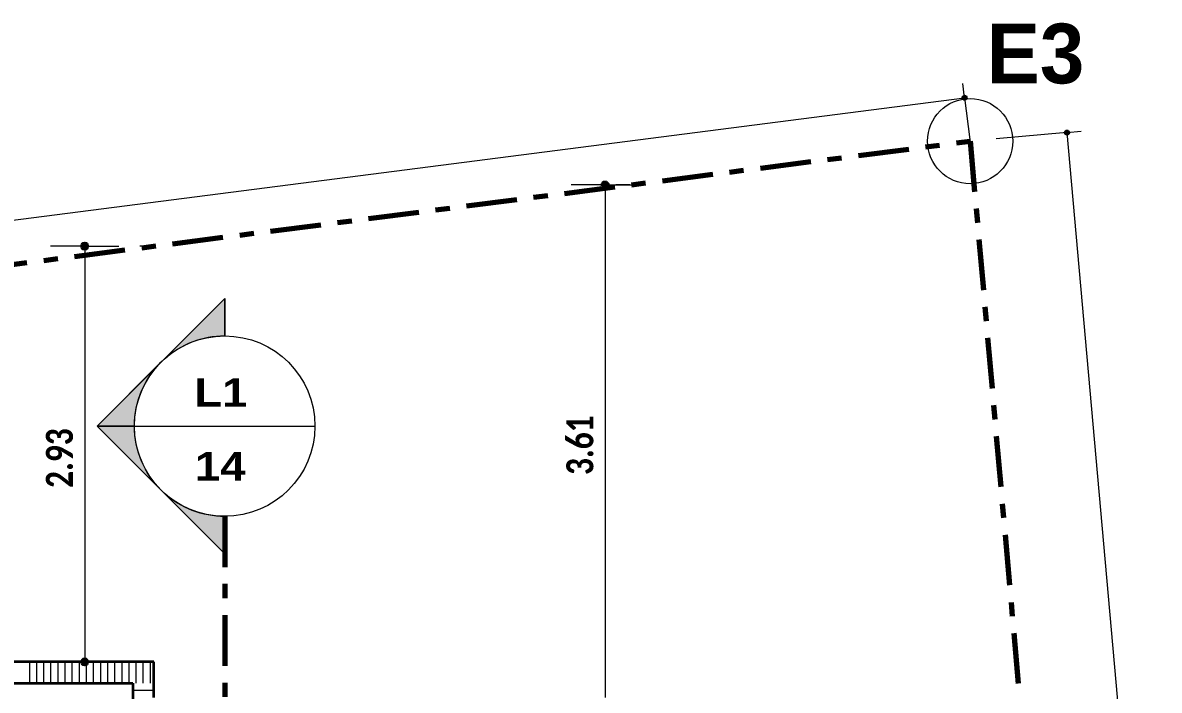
# Model space of a CAD drawing. Header units: metres. Extents: x -144 to 1000, y -717 to 29.
# Drawn here: x 610.31 to 618.31, y -548.33 to -543.63 of the extents above; entities that cross this region are included whole.
import ezdxf

# ---------------------------------------------------------------- set-up
doc = ezdxf.new("R2010")
doc.units = ezdxf.units.M
doc.linetypes.add('Dash Dot 3_16_', pattern=[0.595313, 0.357187, -0.119063, 0, -0.119063])
doc.layers.get('0').update_dxf_attribs({"color": 1})
for name, color, linetype, lineweight in [('A-ANNO-DIMS', 1, 'Continuous', 9), ('A-DETL', 1, 'Continuous', 9), ('A-DETL-THIN', 1, 'Continuous', 9), ('A-WALL', 4, 'Continuous', 9), ('G-ANNO-SYMB', 1, 'Continuous', 9), ('G-ANNO-TEXT', 2, 'Continuous', 9)]:
    doc.layers.add(name, color=color, linetype=linetype, lineweight=lineweight)
doc.layers.add('A-WALL-PATT', color=7, linetype='Continuous', lineweight=35, true_color=0x9c9c9c)
doc.styles.add('Arial Black', font='', dxfattribs={"height": 0.15})
doc.styles.add('Britannic Bold_B', font='', dxfattribs={"width": 0.7})
doc.styles.add('Calibri_B_7', font='calibrib.ttf', dxfattribs={"width": 0.8, "height": 0.18})
doc.styles.get('Arial Black').set_extended_font_data('Arial Black')
doc.styles.get('Britannic Bold_B').set_extended_font_data('Britannic Bold', bold=True)

# ---------------------------------------------------------------- blocks, each defined once
blk = doc.blocks.new('P')
at = {"layer": 'A-ANNO-DIMS', "lineweight": 25, "true_color": 0x0000ff}
h = blk.add_hatch(color=5, dxfattribs=at)
edge = h.paths.add_edge_path()
edge.add_arc((612.5179, -481.1479), 0.015, 0, 360)
h = blk.add_hatch(color=5, dxfattribs=at)
edge = h.paths.add_edge_path()
edge.add_arc((613.239, -481.393), 0.015, 0, 360)
h = blk.add_hatch(color=5, dxfattribs=at)
edge = h.paths.add_edge_path()
edge.add_arc((609.9877, -481.7617), 0.025, 0, 360)
h = blk.add_hatch(color=5, dxfattribs=at)
edge = h.paths.add_edge_path()
edge.add_arc((606.3246, -482.1928), 0.025, 0, 360)
h = blk.add_hatch(color=5, dxfattribs=at)
edge = h.paths.add_edge_path()
edge.add_arc((606.3246, -485.119), 0.025, 0, 360)
at = {"layer": 'G-ANNO-SYMB', "extrusion": (0, 0, -1)}
h = blk.add_hatch(color=256, dxfattribs=at)
edge = h.paths.add_edge_path()
edge.add_arc((-607.31, -483.4595), 0.6358, 47.9216, 90)
edge.add_line((-607.31, -482.8237), (-607.31, -482.5615))
edge.add_line((-607.31, -482.5615), (-606.8839, -482.9876))
h = blk.add_hatch(color=256, dxfattribs=at)
edge = h.paths.add_edge_path()
edge.add_line((-606.861, -483.0105), (-606.412, -483.4595))
edge.add_line((-606.412, -483.4595), (-606.675, -483.4595))
edge.add_arc((-607.31, -483.4595), 0.635, 0, 45)
h = blk.add_hatch(color=256, dxfattribs=at)
edge = h.paths.add_edge_path()
edge.add_arc((-607.31, -483.4595), 0.635, -45, 0)
edge.add_line((-606.675, -483.4595), (-606.412, -483.4595))
edge.add_line((-606.412, -483.4595), (-606.861, -483.9085))
h = blk.add_hatch(color=256, dxfattribs=at)
edge = h.paths.add_edge_path()
edge.add_line((-606.8839, -483.9315), (-607.31, -484.3575))
edge.add_line((-607.31, -484.3575), (-607.31, -484.0954))
edge.add_arc((-607.31, -483.4595), 0.6358, -90, -47.9216)
at = {"layer": 'A-ANNO-DIMS', "color": 5, "true_color": 0x0000ff}
for p, q in [((612.5179, -481.1479), (612.5052, -481.0488)), ((591.0425, -483.9117), (612.5179, -481.1479)), ((612.5179, -481.1479), (612.5818, -481.6439)), ((613.239, -481.393), (612.7409, -481.4372)), ((613.239, -481.393), (613.3386, -481.3842)), ((613.239, -481.393), (615.6394, -508.4668)), ((609.9877, -481.7617), (609.7477, -481.7617)), ((609.9877, -481.7617), (609.9877, -485.3688)), ((609.9877, -481.7617), (610.2277, -481.7617)), ((606.3246, -482.1928), (606.0846, -482.1928)), ((606.3246, -482.1928), (606.3246, -485.119)), ((606.3246, -482.1928), (606.5646, -482.1928)), ((606.3246, -485.119), (606.0846, -485.119)), ((606.3246, -485.119), (606.5646, -485.119))]:
    blk.add_line(p, q, dxfattribs=at)
at = {"layer": 'A-ANNO-DIMS', "color": 5, "lineweight": 25, "true_color": 0x0000ff}
for centre, radius in [((612.5179, -481.1479), 0.015), ((613.239, -481.393), 0.015), ((609.9877, -481.7617), 0.025), ((606.3246, -482.1928), 0.025), ((606.3246, -485.119), 0.025)]:
    blk.add_circle(centre, radius, dxfattribs=at)
at = {"layer": 'A-DETL', "color": 7, "linetype": 'Dash Dot 3_16_', "lineweight": 70}
for p, q in [((591.0818, -484.2172), (612.5573, -481.4535)), ((612.5573, -481.4535), (614.9577, -508.5273))]:
    blk.add_line(p, q, dxfattribs=at)
at = {"layer": 'A-DETL', "color": 253, "true_color": 0xb6b6b6}
for p, q in [((610.1622, -481.7617), (610.0622, -481.7617)), ((606.8122, -482.1928), (606.7122, -482.1928))]:
    blk.add_line(p, q, dxfattribs=at)
at = {"layer": 'A-DETL-THIN'}
blk.add_circle((612.5573, -481.4535), 0.3, dxfattribs=at)
at = {"layer": 'A-WALL', "lineweight": 35}
for p, q in [((606.8122, -485.119), (605.6622, -485.119)), ((606.8122, -485.369), (606.8122, -485.119)), ((605.6622, -485.269), (606.6622, -485.269)), ((606.6622, -485.269), (606.6622, -488.8188))]:
    blk.add_line(p, q, dxfattribs=at)
at = {"layer": 'A-WALL-PATT', "color": 8, "lineweight": 5, "true_color": 0x727272}
for p, q in [((605.9372, -485.269), (605.9372, -485.119)), ((605.9872, -485.269), (605.9872, -485.119)), ((606.0372, -485.269), (606.0372, -485.119)), ((606.0872, -485.269), (606.0872, -485.119)), ((606.1372, -485.269), (606.1372, -485.119)), ((606.1872, -485.269), (606.1872, -485.119)), ((606.2372, -485.269), (606.2372, -485.119)), ((606.2872, -485.269), (606.2872, -485.119)), ((606.3372, -485.269), (606.3372, -485.119)), ((606.3872, -485.269), (606.3872, -485.119)), ((606.4372, -485.269), (606.4372, -485.119)), ((606.4872, -485.269), (606.4872, -485.119)), ((606.5372, -485.269), (606.5372, -485.119)), ((606.5872, -485.269), (606.5872, -485.119)), ((606.6372, -485.269), (606.6372, -485.119)), ((606.6872, -485.269), (606.6872, -485.119)), ((606.7372, -485.269), (606.7372, -485.119)), ((606.7872, -485.269), (606.7872, -485.119)), ((606.6622, -485.3188), (606.8117, -485.3188))]:
    blk.add_line(p, q, dxfattribs=at)
at = {"layer": 'G-ANNO-SYMB', "lineweight": 18, "extrusion": (0, 0, -1)}
for p, q in [((606.412, -483.4595), (607.31, -482.5615)), ((606.8839, -482.9876), (607.31, -482.5615)), ((607.31, -482.8245), (607.31, -482.5615)), ((607.31, -482.5615), (607.31, -482.8237)), ((606.412, -483.4595), (606.861, -483.0105)), ((606.412, -483.4595), (607.31, -484.3575)), ((606.675, -483.4595), (606.412, -483.4595)), ((606.861, -483.9085), (606.412, -483.4595)), ((606.412, -483.4595), (606.675, -483.4595)), ((607.31, -484.3575), (606.8839, -483.9315)), ((607.31, -484.0945), (607.31, -484.3575)), ((607.31, -484.0954), (607.31, -484.3575))]:
    blk.add_line(p, q, dxfattribs=at)
at = {"layer": 'G-ANNO-SYMB', "lineweight": 18}
blk.add_line((606.675, -483.4595), (607.945, -483.4595), dxfattribs=at)
at = {"layer": 'G-ANNO-SYMB', "linetype": 'Dash Dot 3_16_', "lineweight": 70}
blk.add_line((607.31, -484.0945), (607.31, -491.6772), dxfattribs=at)
at = {"layer": 'G-ANNO-SYMB', "lineweight": 18, "extrusion": (0, 0, -1)}
for radius, start, end in [(0.635, 270, 90), (0.6358, 47.9216, 90), (0.635, 90, 270), (0.635, 0, 45), (0.635, 315, 0), (0.6358, 270, 312.0784)]:
    blk.add_arc((-607.31, -483.4595), radius, start, end, dxfattribs=at)
at = {"layer": 'A-ANNO-DIMS', "color": 5, "true_color": 0x0000ff, "char_height": 0.19, "width": 0.572076, "attachment_point": 1, "rotation": 90, "line_spacing_factor": 1.158048, "style": 'Calibri_B_7'}
for s, insert in [('3.61', (609.7144, -483.8036)), ('2.93', (606.0513, -483.8943))]:
    blk.add_mtext(s, dxfattribs=dict(at, insert=insert))
at = {"layer": 'G-ANNO-SYMB', "style": 'Arial Black'}
for s, p in [('L1', (607.0968, -483.3231)), ('14', (607.1003, -483.8427))]:
    blk.add_text(s, height=0.2, dxfattribs=at).set_placement(p)
at = {"layer": 'G-ANNO-TEXT', "style": 'Britannic Bold_B'}
blk.add_text('E3', height=0.42, dxfattribs=at).set_placement((612.6736, -481.0463))

msp = doc.modelspace()

# ---------------------------------------------------------------- block references
at = {"color": 3}
msp.add_blockref('P', (4.4238, -63.007), dxfattribs=at)

doc.saveas('drawing.dxf')
